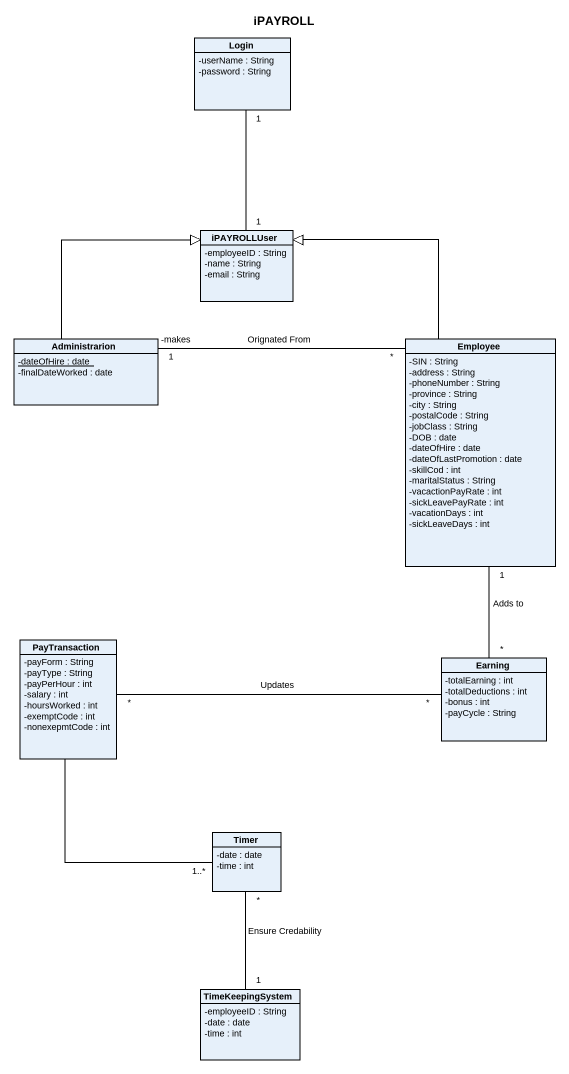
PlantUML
@startuml
title iPAYROLL
hide circle
hide empty members
skinparam classAttributeIconSize 0
class Login {
  -userName : String
  -password : String
}
class iPAYROLLUser {
  -employeeID : String
  -name : String
  -email : String
}
class Administrarion {
  {static} -dateOfHire : date
  -finalDateWorked : date
}
class Employee {
  -SIN : String
  -address : String
  -phoneNumber : String
  -province : String
  -city : String
  -postalCode : String
  -jobClass : String
  -DOB : date
  -dateOfHire : date
  -dateOfLastPromotion : date
  -skillCod : int
  -maritalStatus : String
  -vacactionPayRate : int
  -sickLeavePayRate : int
  -vacationDays : int
  -sickLeaveDays : int
}
class PayTransaction {
  -payForm : String
  -payType : String
  -payPerHour : int
  -salary : int
  -hoursWorked : int
  -exemptCode : int
  -nonexepmtCode : int
}
class Earning {
  -totalEarning : int
  -totalDeductions : int
  -bonus : int
  -payCycle : String
}
class Timer {
  -date : date
  -time : int
}
class TimeKeepingSystem {
  -employeeID : String
  -date : date
  -time : int
}
Login "1" -- "1" iPAYROLLUser
Administrarion -up-|> iPAYROLLUser
Administrarion "1\n-makes" -right- "*" Employee : Orignated From
Employee -up-|> iPAYROLLUser
PayTransaction "*" -right- "*" Earning : Updates
Earning "*" -up- "1" Employee : Adds to
Timer "1..*" -up- PayTransaction
TimeKeepingSystem "1" -up- "*" Timer : Ensure Credability
@enduml
